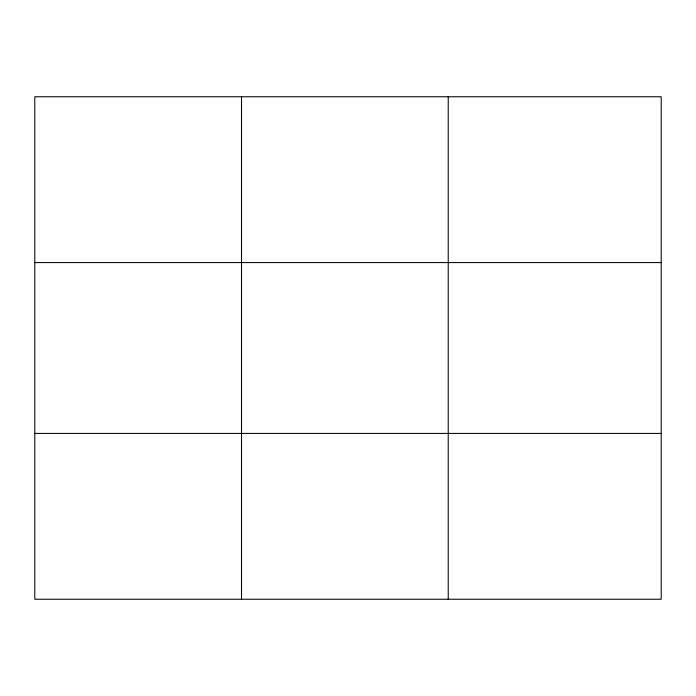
<?xml version="1.0" encoding="UTF-8"?>
<svg xmlns="http://www.w3.org/2000/svg" width="696" height="696" viewBox="0 0 696 696"><rect width="100%" height="100%" fill="white"/><g stroke="black" fill="none" stroke-linecap="round" stroke-linejoin="round"><path stroke-width="1.04" d="M241.512 599.247L241.512 96.753M448.224 599.247L448.224 96.753M661.2 433.425L661.2 599.247L34.8 599.247L34.8 96.753L661.2 96.753L661.2 433.425L34.8 433.425M34.8 262.575L661.2 262.575"/></g></svg>
